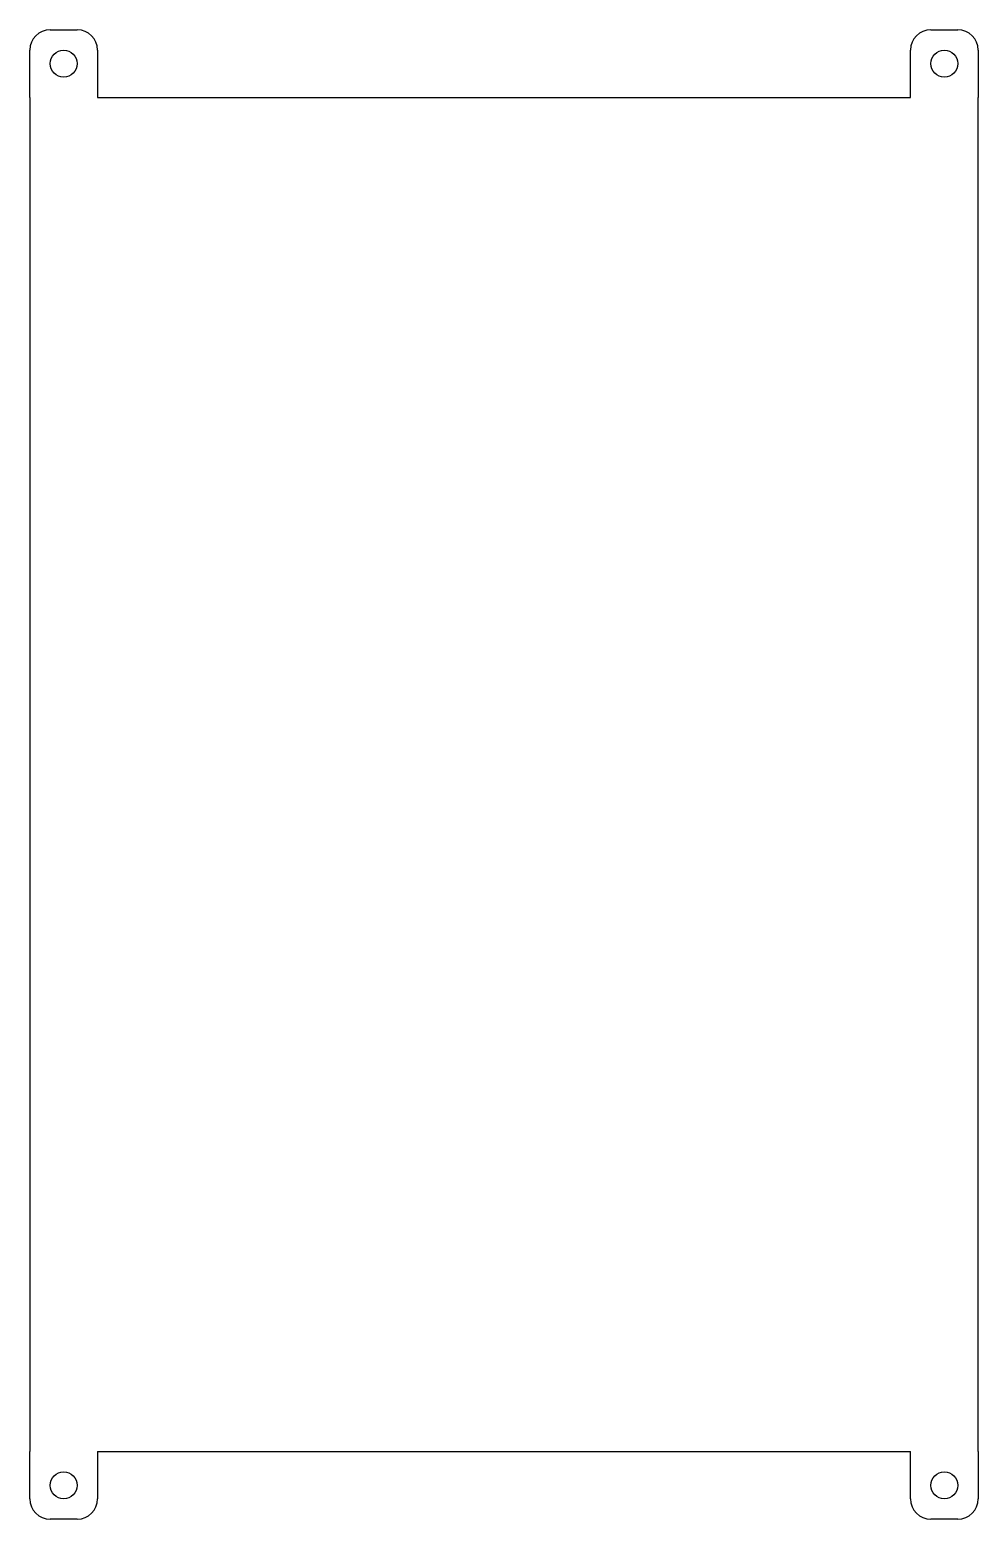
# Model space of a CAD drawing. Header units: inches. Extents: x 61 to 201, y 56 to 276.
import ezdxf

# ---------------------------------------------------------------- set-up
doc = ezdxf.new("R2010")
doc.units = ezdxf.units.IN
doc.header["$MEASUREMENT"] = 0

msp = doc.modelspace()

# ---------------------------------------------------------------- linework, layer by layer
for p, q in [((64.05, 276.23), (68.05, 276.23)), ((194.05, 276.23), (198.05, 276.23)), ((61.05, 266.23), (61.05, 273.23)), ((71.05, 273.23), (71.05, 266.23)), ((191.05, 266.23), (191.05, 273.23)), ((201.05, 273.23), (201.05, 266.23)), ((61.05, 266.23), (61.05, 66.23)), ((71.05, 266.23), (191.05, 266.23)), ((201.05, 66.23), (201.05, 266.23)), ((61.05, 59.23), (61.05, 66.23)), ((71.05, 66.23), (71.05, 59.23)), ((71.05, 66.23), (191.05, 66.23)), ((191.05, 59.23), (191.05, 66.23)), ((201.05, 66.23), (201.05, 59.23)), ((68.05, 56.23), (64.05, 56.23)), ((198.05, 56.23), (194.05, 56.23))]:
    msp.add_line(p, q)
for centre in [(66.05, 271.23), (196.05, 271.23), (66.05, 61.23), (196.05, 61.23)]:
    msp.add_circle(centre, 2)
for centre, start, end in [((64.05, 273.23), 90, 180), ((68.05, 273.23), 0, 90), ((194.05, 273.23), 90, 180), ((198.05, 273.23), 0, 90), ((64.05, 59.23), 180, 270), ((68.05, 59.23), 270, 0), ((194.05, 59.23), 180, 270), ((198.05, 59.23), 270, 0)]:
    msp.add_arc(centre, 3, start, end)

doc.saveas('drawing.dxf')
